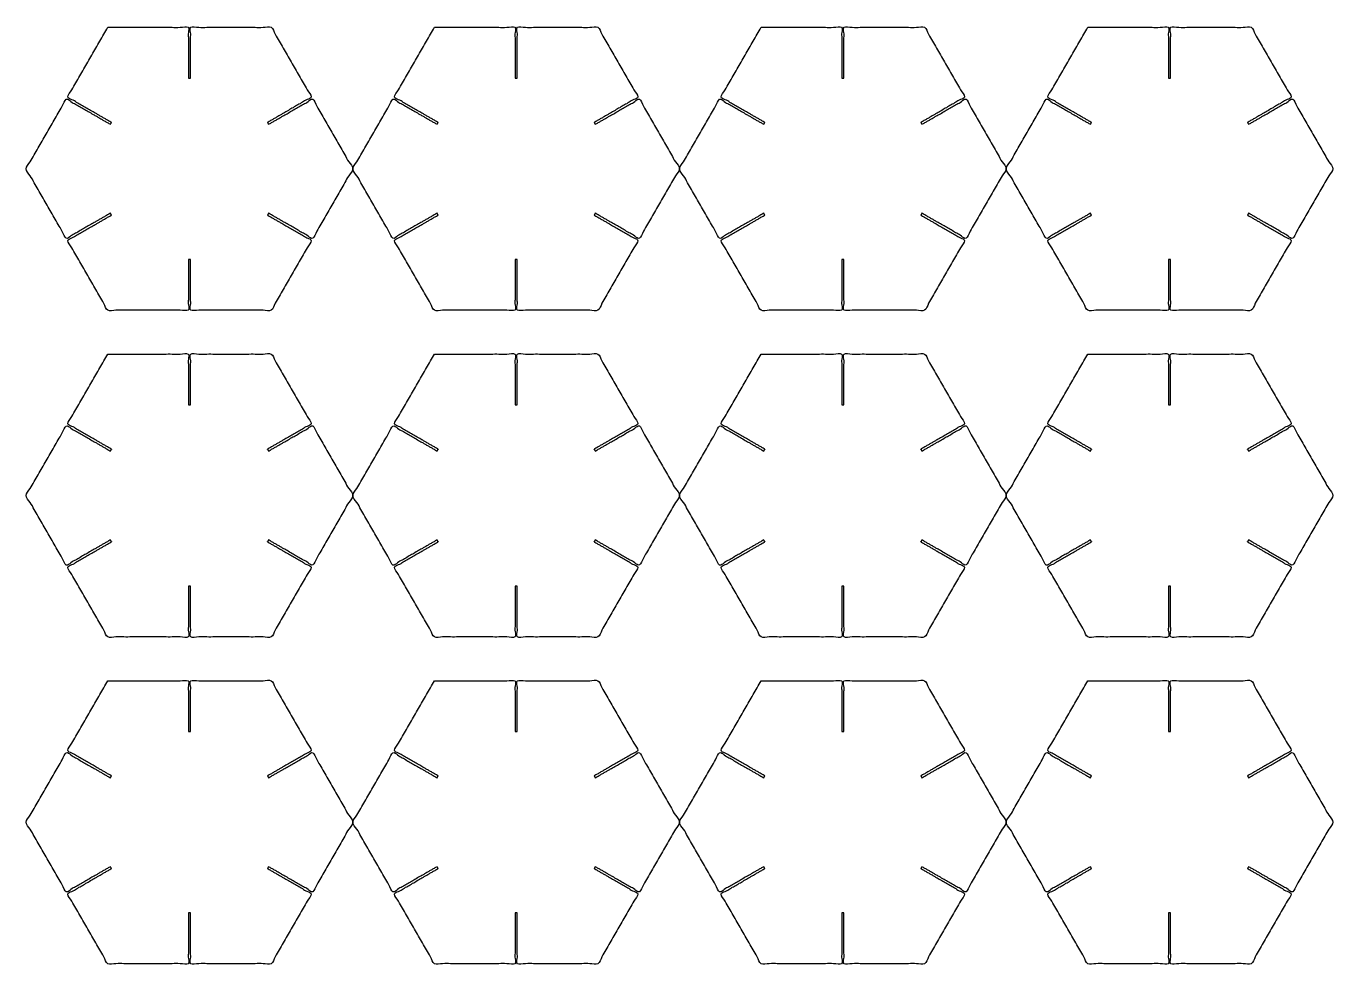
# Model space of a CAD drawing. Header units: inches. Extents: x -1.5 to 10.5, y -1.3 to 7.3.
import ezdxf

# ---------------------------------------------------------------- set-up
doc = ezdxf.new("R2010")
doc.units = ezdxf.units.IN
doc.header["$MEASUREMENT"] = 0
doc.layers.add('Default', color=178, linetype='Continuous', true_color=0x000000)

msp = doc.modelspace()

# ---------------------------------------------------------------- linework, layer by layer
at = {"layer": 'Default'}
for points in [[(-0.75, 7.299), (-0.935, 6.979), (-1.12, 6.658), (-0.918, 6.542), (-0.716, 6.425), (-0.721, 6.417), (-0.726, 6.408), (-0.928, 6.524), (-1.13, 6.641), (-1.315, 6.32), (-1.5, 6), (-1.315, 5.68), (-1.13, 5.359), (-0.928, 5.476), (-0.726, 5.592), (-0.721, 5.583), (-0.716, 5.575), (-0.918, 5.458), (-1.12, 5.342), (-0.935, 5.021), (-0.75, 4.701), (-0.38, 4.701), (-0.01, 4.701), (-0.01, 4.934), (-0.01, 5.167), (0, 5.167), (0.01, 5.167), (0.01, 4.934), (0.01, 4.701), (0.38, 4.701), (0.75, 4.701), (0.935, 5.021), (1.12, 5.342), (0.918, 5.458), (0.716, 5.575), (0.721, 5.583), (0.726, 5.592), (0.928, 5.476), (1.13, 5.359), (1.315, 5.68), (1.5, 6), (1.315, 6.32), (1.13, 6.641), (0.928, 6.524), (0.726, 6.408), (0.721, 6.417), (0.716, 6.425), (0.918, 6.542), (1.12, 6.658), (0.935, 6.979), (0.75, 7.299), (0.38, 7.299), (0.01, 7.299), (0.01, 7.066), (0.01, 6.833), (0, 6.833), (-0.01, 6.833), (-0.01, 7.066), (-0.01, 7.299), (-0.38, 7.299), (-0.75, 7.299)], [(2.25, 7.299), (2.065, 6.979), (1.88, 6.658), (2.082, 6.542), (2.284, 6.425), (2.279, 6.417), (2.274, 6.408), (2.072, 6.524), (1.87, 6.641), (1.685, 6.32), (1.5, 6), (1.685, 5.68), (1.87, 5.359), (2.072, 5.476), (2.274, 5.592), (2.279, 5.583), (2.284, 5.575), (2.082, 5.458), (1.88, 5.342), (2.065, 5.021), (2.25, 4.701), (2.62, 4.701), (2.99, 4.701), (2.99, 4.934), (2.99, 5.167), (3, 5.167), (3.01, 5.167), (3.01, 4.934), (3.01, 4.701), (3.38, 4.701), (3.75, 4.701), (3.935, 5.021), (4.12, 5.342), (3.918, 5.458), (3.716, 5.575), (3.721, 5.583), (3.726, 5.592), (3.928, 5.476), (4.13, 5.359), (4.315, 5.68), (4.5, 6), (4.315, 6.32), (4.13, 6.641), (3.928, 6.524), (3.726, 6.408), (3.721, 6.417), (3.716, 6.425), (3.918, 6.542), (4.12, 6.658), (3.935, 6.979), (3.75, 7.299), (3.38, 7.299), (3.01, 7.299), (3.01, 7.066), (3.01, 6.833), (3, 6.833), (2.99, 6.833), (2.99, 7.066), (2.99, 7.299), (2.62, 7.299), (2.25, 7.299)], [(5.25, 7.299), (5.065, 6.979), (4.88, 6.658), (5.082, 6.542), (5.284, 6.425), (5.279, 6.417), (5.274, 6.408), (5.072, 6.524), (4.87, 6.641), (4.685, 6.32), (4.5, 6), (4.685, 5.68), (4.87, 5.359), (5.072, 5.476), (5.274, 5.592), (5.279, 5.583), (5.284, 5.575), (5.082, 5.458), (4.88, 5.342), (5.065, 5.021), (5.25, 4.701), (5.62, 4.701), (5.99, 4.701), (5.99, 4.934), (5.99, 5.167), (6, 5.167), (6.01, 5.167), (6.01, 4.934), (6.01, 4.701), (6.38, 4.701), (6.75, 4.701), (6.935, 5.021), (7.12, 5.342), (6.918, 5.458), (6.716, 5.575), (6.721, 5.583), (6.726, 5.592), (6.928, 5.476), (7.13, 5.359), (7.315, 5.68), (7.5, 6), (7.315, 6.32), (7.13, 6.641), (6.928, 6.524), (6.726, 6.408), (6.721, 6.417), (6.716, 6.425), (6.918, 6.542), (7.12, 6.658), (6.935, 6.979), (6.75, 7.299), (6.38, 7.299), (6.01, 7.299), (6.01, 7.066), (6.01, 6.833), (6, 6.833), (5.99, 6.833), (5.99, 7.066), (5.99, 7.299), (5.62, 7.299), (5.25, 7.299)], [(8.25, 7.299), (8.065, 6.979), (7.88, 6.658), (8.082, 6.542), (8.284, 6.425), (8.279, 6.417), (8.274, 6.408), (8.072, 6.524), (7.87, 6.641), (7.685, 6.32), (7.5, 6), (7.685, 5.68), (7.87, 5.359), (8.072, 5.476), (8.274, 5.592), (8.279, 5.583), (8.284, 5.575), (8.082, 5.458), (7.88, 5.342), (8.065, 5.021), (8.25, 4.701), (8.62, 4.701), (8.99, 4.701), (8.99, 4.934), (8.99, 5.167), (9, 5.167), (9.01, 5.167), (9.01, 4.934), (9.01, 4.701), (9.38, 4.701), (9.75, 4.701), (9.935, 5.021), (10.12, 5.342), (9.918, 5.458), (9.716, 5.575), (9.721, 5.583), (9.726, 5.592), (9.928, 5.476), (10.13, 5.359), (10.315, 5.68), (10.5, 6), (10.315, 6.32), (10.13, 6.641), (9.928, 6.524), (9.726, 6.408), (9.721, 6.417), (9.716, 6.425), (9.918, 6.542), (10.12, 6.658), (9.935, 6.979), (9.75, 7.299), (9.38, 7.299), (9.01, 7.299), (9.01, 7.066), (9.01, 6.833), (9, 6.833), (8.99, 6.833), (8.99, 7.066), (8.99, 7.299), (8.62, 7.299), (8.25, 7.299)], [(-0.75, 4.299), (-0.935, 3.979), (-1.12, 3.658), (-0.918, 3.542), (-0.716, 3.425), (-0.721, 3.417), (-0.726, 3.408), (-0.928, 3.524), (-1.13, 3.641), (-1.315, 3.32), (-1.5, 3), (-1.315, 2.68), (-1.13, 2.359), (-0.928, 2.476), (-0.726, 2.592), (-0.721, 2.583), (-0.716, 2.575), (-0.918, 2.458), (-1.12, 2.342), (-0.935, 2.021), (-0.75, 1.701), (-0.38, 1.701), (-0.01, 1.701), (-0.01, 1.934), (-0.01, 2.167), (0, 2.167), (0.01, 2.167), (0.01, 1.934), (0.01, 1.701), (0.38, 1.701), (0.75, 1.701), (0.935, 2.021), (1.12, 2.342), (0.918, 2.458), (0.716, 2.575), (0.721, 2.583), (0.726, 2.592), (0.928, 2.476), (1.13, 2.359), (1.315, 2.68), (1.5, 3), (1.315, 3.32), (1.13, 3.641), (0.928, 3.524), (0.726, 3.408), (0.721, 3.417), (0.716, 3.425), (0.918, 3.542), (1.12, 3.658), (0.935, 3.979), (0.75, 4.299), (0.38, 4.299), (0.01, 4.299), (0.01, 4.066), (0.01, 3.833), (0, 3.833), (-0.01, 3.833), (-0.01, 4.066), (-0.01, 4.299), (-0.38, 4.299), (-0.75, 4.299)], [(2.25, 4.299), (2.065, 3.979), (1.88, 3.658), (2.082, 3.542), (2.284, 3.425), (2.279, 3.417), (2.274, 3.408), (2.072, 3.524), (1.87, 3.641), (1.685, 3.32), (1.5, 3), (1.685, 2.68), (1.87, 2.359), (2.072, 2.476), (2.274, 2.592), (2.279, 2.583), (2.284, 2.575), (2.082, 2.458), (1.88, 2.342), (2.065, 2.021), (2.25, 1.701), (2.62, 1.701), (2.99, 1.701), (2.99, 1.934), (2.99, 2.167), (3, 2.167), (3.01, 2.167), (3.01, 1.934), (3.01, 1.701), (3.38, 1.701), (3.75, 1.701), (3.935, 2.021), (4.12, 2.342), (3.918, 2.458), (3.716, 2.575), (3.721, 2.583), (3.726, 2.592), (3.928, 2.476), (4.13, 2.359), (4.315, 2.68), (4.5, 3), (4.315, 3.32), (4.13, 3.641), (3.928, 3.524), (3.726, 3.408), (3.721, 3.417), (3.716, 3.425), (3.918, 3.542), (4.12, 3.658), (3.935, 3.979), (3.75, 4.299), (3.38, 4.299), (3.01, 4.299), (3.01, 4.066), (3.01, 3.833), (3, 3.833), (2.99, 3.833), (2.99, 4.066), (2.99, 4.299), (2.62, 4.299), (2.25, 4.299)], [(5.25, 4.299), (5.065, 3.979), (4.88, 3.658), (5.082, 3.542), (5.284, 3.425), (5.279, 3.417), (5.274, 3.408), (5.072, 3.524), (4.87, 3.641), (4.685, 3.32), (4.5, 3), (4.685, 2.68), (4.87, 2.359), (5.072, 2.476), (5.274, 2.592), (5.279, 2.583), (5.284, 2.575), (5.082, 2.458), (4.88, 2.342), (5.065, 2.021), (5.25, 1.701), (5.62, 1.701), (5.99, 1.701), (5.99, 1.934), (5.99, 2.167), (6, 2.167), (6.01, 2.167), (6.01, 1.934), (6.01, 1.701), (6.38, 1.701), (6.75, 1.701), (6.935, 2.021), (7.12, 2.342), (6.918, 2.458), (6.716, 2.575), (6.721, 2.583), (6.726, 2.592), (6.928, 2.476), (7.13, 2.359), (7.315, 2.68), (7.5, 3), (7.315, 3.32), (7.13, 3.641), (6.928, 3.524), (6.726, 3.408), (6.721, 3.417), (6.716, 3.425), (6.918, 3.542), (7.12, 3.658), (6.935, 3.979), (6.75, 4.299), (6.38, 4.299), (6.01, 4.299), (6.01, 4.066), (6.01, 3.833), (6, 3.833), (5.99, 3.833), (5.99, 4.066), (5.99, 4.299), (5.62, 4.299), (5.25, 4.299)], [(8.25, 4.299), (8.065, 3.979), (7.88, 3.658), (8.082, 3.542), (8.284, 3.425), (8.279, 3.417), (8.274, 3.408), (8.072, 3.524), (7.87, 3.641), (7.685, 3.32), (7.5, 3), (7.685, 2.68), (7.87, 2.359), (8.072, 2.476), (8.274, 2.592), (8.279, 2.583), (8.284, 2.575), (8.082, 2.458), (7.88, 2.342), (8.065, 2.021), (8.25, 1.701), (8.62, 1.701), (8.99, 1.701), (8.99, 1.934), (8.99, 2.167), (9, 2.167), (9.01, 2.167), (9.01, 1.934), (9.01, 1.701), (9.38, 1.701), (9.75, 1.701), (9.935, 2.021), (10.12, 2.342), (9.918, 2.458), (9.716, 2.575), (9.721, 2.583), (9.726, 2.592), (9.928, 2.476), (10.13, 2.359), (10.315, 2.68), (10.5, 3), (10.315, 3.32), (10.13, 3.641), (9.928, 3.524), (9.726, 3.408), (9.721, 3.417), (9.716, 3.425), (9.918, 3.542), (10.12, 3.658), (9.935, 3.979), (9.75, 4.299), (9.38, 4.299), (9.01, 4.299), (9.01, 4.066), (9.01, 3.833), (9, 3.833), (8.99, 3.833), (8.99, 4.066), (8.99, 4.299), (8.62, 4.299), (8.25, 4.299)], [(-0.75, 1.299), (-0.935, 0.979), (-1.12, 0.658), (-0.918, 0.542), (-0.716, 0.425), (-0.721, 0.417), (-0.726, 0.408), (-0.928, 0.524), (-1.13, 0.641), (-1.315, 0.32), (-1.5, 0), (-1.315, -0.32), (-1.13, -0.641), (-0.928, -0.524), (-0.726, -0.408), (-0.721, -0.417), (-0.716, -0.425), (-0.918, -0.542), (-1.12, -0.658), (-0.935, -0.979), (-0.75, -1.299), (-0.38, -1.299), (-0.01, -1.299), (-0.01, -1.066), (-0.01, -0.833), (0, -0.833), (0.01, -0.833), (0.01, -1.066), (0.01, -1.299), (0.38, -1.299), (0.75, -1.299), (0.935, -0.979), (1.12, -0.658), (0.918, -0.542), (0.716, -0.425), (0.721, -0.417), (0.726, -0.408), (0.928, -0.524), (1.13, -0.641), (1.315, -0.32), (1.5, 0), (1.315, 0.32), (1.13, 0.641), (0.928, 0.524), (0.726, 0.408), (0.721, 0.417), (0.716, 0.425), (0.918, 0.542), (1.12, 0.658), (0.935, 0.979), (0.75, 1.299), (0.38, 1.299), (0.01, 1.299), (0.01, 1.066), (0.01, 0.833), (0, 0.833), (-0.01, 0.833), (-0.01, 1.066), (-0.01, 1.299), (-0.38, 1.299), (-0.75, 1.299)], [(2.25, 1.299), (2.065, 0.979), (1.88, 0.658), (2.082, 0.542), (2.284, 0.425), (2.279, 0.417), (2.274, 0.408), (2.072, 0.524), (1.87, 0.641), (1.685, 0.32), (1.5, 0), (1.685, -0.32), (1.87, -0.641), (2.072, -0.524), (2.274, -0.408), (2.279, -0.417), (2.284, -0.425), (2.082, -0.542), (1.88, -0.658), (2.065, -0.979), (2.25, -1.299), (2.62, -1.299), (2.99, -1.299), (2.99, -1.066), (2.99, -0.833), (3, -0.833), (3.01, -0.833), (3.01, -1.066), (3.01, -1.299), (3.38, -1.299), (3.75, -1.299), (3.935, -0.979), (4.12, -0.658), (3.918, -0.542), (3.716, -0.425), (3.721, -0.417), (3.726, -0.408), (3.928, -0.524), (4.13, -0.641), (4.315, -0.32), (4.5, 0), (4.315, 0.32), (4.13, 0.641), (3.928, 0.524), (3.726, 0.408), (3.721, 0.417), (3.716, 0.425), (3.918, 0.542), (4.12, 0.658), (3.935, 0.979), (3.75, 1.299), (3.38, 1.299), (3.01, 1.299), (3.01, 1.066), (3.01, 0.833), (3, 0.833), (2.99, 0.833), (2.99, 1.066), (2.99, 1.299), (2.62, 1.299), (2.25, 1.299)], [(5.25, 1.299), (5.065, 0.979), (4.88, 0.658), (5.082, 0.542), (5.284, 0.425), (5.279, 0.417), (5.274, 0.408), (5.072, 0.524), (4.87, 0.641), (4.685, 0.32), (4.5, 0), (4.685, -0.32), (4.87, -0.641), (5.072, -0.524), (5.274, -0.408), (5.279, -0.417), (5.284, -0.425), (5.082, -0.542), (4.88, -0.658), (5.065, -0.979), (5.25, -1.299), (5.62, -1.299), (5.99, -1.299), (5.99, -1.066), (5.99, -0.833), (6, -0.833), (6.01, -0.833), (6.01, -1.066), (6.01, -1.299), (6.38, -1.299), (6.75, -1.299), (6.935, -0.979), (7.12, -0.658), (6.918, -0.542), (6.716, -0.425), (6.721, -0.417), (6.726, -0.408), (6.928, -0.524), (7.13, -0.641), (7.315, -0.32), (7.5, 0), (7.315, 0.32), (7.13, 0.641), (6.928, 0.524), (6.726, 0.408), (6.721, 0.417), (6.716, 0.425), (6.918, 0.542), (7.12, 0.658), (6.935, 0.979), (6.75, 1.299), (6.38, 1.299), (6.01, 1.299), (6.01, 1.066), (6.01, 0.833), (6, 0.833), (5.99, 0.833), (5.99, 1.066), (5.99, 1.299), (5.62, 1.299), (5.25, 1.299)], [(8.25, 1.299), (8.065, 0.979), (7.88, 0.658), (8.082, 0.542), (8.284, 0.425), (8.279, 0.417), (8.274, 0.408), (8.072, 0.524), (7.87, 0.641), (7.685, 0.32), (7.5, 0), (7.685, -0.32), (7.87, -0.641), (8.072, -0.524), (8.274, -0.408), (8.279, -0.417), (8.284, -0.425), (8.082, -0.542), (7.88, -0.658), (8.065, -0.979), (8.25, -1.299), (8.62, -1.299), (8.99, -1.299), (8.99, -1.066), (8.99, -0.833), (9, -0.833), (9.01, -0.833), (9.01, -1.066), (9.01, -1.299), (9.38, -1.299), (9.75, -1.299), (9.935, -0.979), (10.12, -0.658), (9.918, -0.542), (9.716, -0.425), (9.721, -0.417), (9.726, -0.408), (9.928, -0.524), (10.13, -0.641), (10.315, -0.32), (10.5, 0), (10.315, 0.32), (10.13, 0.641), (9.928, 0.524), (9.726, 0.408), (9.721, 0.417), (9.716, 0.425), (9.918, 0.542), (10.12, 0.658), (9.935, 0.979), (9.75, 1.299), (9.38, 1.299), (9.01, 1.299), (9.01, 1.066), (9.01, 0.833), (9, 0.833), (8.99, 0.833), (8.99, 1.066), (8.99, 1.299), (8.62, 1.299), (8.25, 1.299)]]:
    msp.add_open_spline(points, degree=2, knots=[-14.264494, -14.264494, -14.264494, -13.524494, -13.524494, -12.825786, -12.825786, -11.825786, -11.825786, -11.127078, -11.127078, -10.387078, -10.387078, -9.647078, -9.647078, -8.94837, -8.94837, -7.94837, -7.94837, -7.249662, -7.249662, -6.509662, -6.509662, -5.769662, -5.769662, -5.070955, -5.070955, -4.070955, -4.070955, -3.372247, -3.372247, -2.632247, -2.632247, -1.892247, -1.892247, -1.193539, -1.193539, -0.193539, -0.193539, 0.505169, 0.505169, 1.245169, 1.245169, 1.985169, 1.985169, 2.683877, 2.683877, 3.683877, 3.683877, 4.382584, 4.382584, 5.122584, 5.122584, 5.862584, 5.862584, 6.561292, 6.561292, 7.561292, 7.561292, 8.26, 8.26, 9, 9, 9], dxfattribs=at)

doc.saveas('drawing.dxf')
